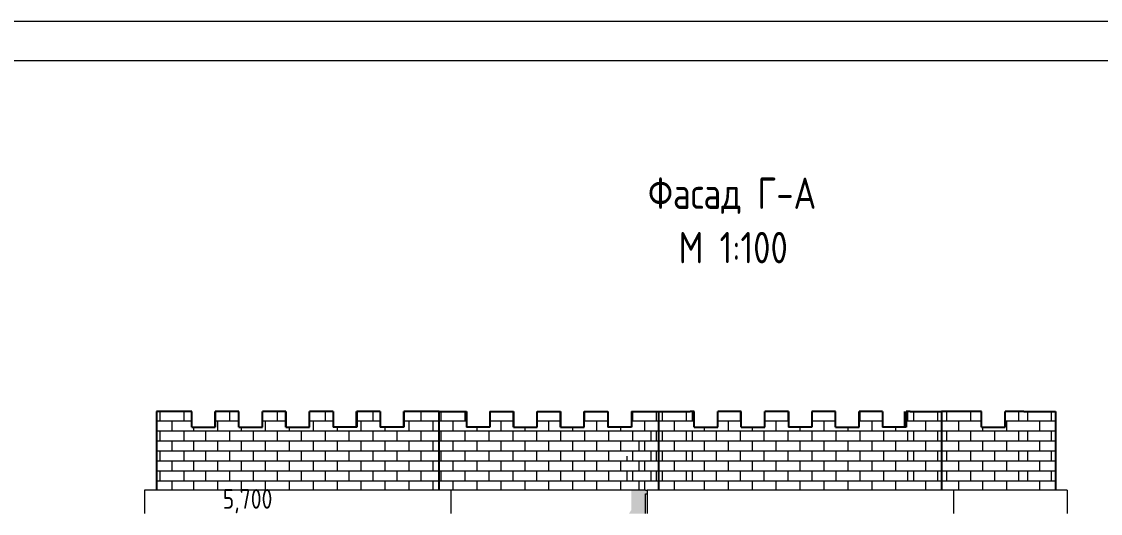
# Model space of a CAD drawing. Header units: feet. Extents: x -10410 to 374725, y -46422 to 88923.
# Drawn here: x 297096 to 310836, y 6302 to 12569 of the extents above; entities that cross this region are included whole.
import ezdxf

# ---------------------------------------------------------------- set-up
doc = ezdxf.new("R2010")
doc.units = ezdxf.units.FT
doc.header["$MEASUREMENT"] = 0
for name, color, linetype, lineweight in [('82323000_Ном._пера__1', 7, 'Continuous', 20), ('Интерьер - Мебель_Ном._пера__1', 7, 'Continuous', 20), ('Интерьер - Мебель_Ном._пера__7', 7, 'Continuous', 20), ('Конструктив - Перекрытия_Ном._пера__120', 7, 'Continuous', 5), ('Маркер - Оси_Ном._пера__1', 7, 'Continuous', 20)]:
    doc.layers.add(name, color=color, linetype=linetype, lineweight=lineweight)
for name, color, linetype, lineweight, true_color in [('Конструктив - Стены Несущие_Ном._пера__107', 7, 'Continuous', 5, 0xaaaaaa), ('Конструктив - Стены Несущие_Ном._пера__161', 7, 'Continuous', 15, 0x6a6a6a), ('Конструктив - Стены Несущие_Ном._пера__87', 7, 'Continuous', 25, 0x6a6a6a)]:
    doc.layers.add(name, color=color, linetype=linetype, lineweight=lineweight, true_color=true_color)
doc.styles.add('СГЕНЕРИР_СТИЛЬ_2', font='CS_Gost2304.shx')
doc.styles.add('СГЕНЕРИР_СТИЛЬ_3', font='CS_Gost2304.shx')

msp = doc.modelspace()

# ---------------------------------------------------------------- hatches: boundary and pattern name
at = {"layer": 'Конструктив - Перекрытия_Ном._пера__120', "linetype": 'Continuous', "lineweight": 0, "true_color": 0x000000}
msp.add_hatch(color=18, dxfattribs=at).paths.add_polyline_path([(304862.2195, 6344.82207), (304830.52551, 6300), (305042.65753, 6300), (305042.65753, 6550), (305062.21953, 6550), (305062.21953, 6599.99998), (304862.2195, 6600.00021)])
at = {"layer": 'Конструктив - Стены Несущие_Ном._пера__107', "linetype": 'Continuous'}
h = msp.add_hatch(dxfattribs=at)
h.set_pattern_fill('ЧЕРЕПИЦА_02', color=256, style=0, pattern_type=2)
h.set_pattern_definition([(0, (299012.66, 7100), (0, 127), []), (90, (299012.66, 7100), (-304.8, 0), [127, -127]), (90, (299165.06, 7227), (-304.8, 0), [127, -127])])
h.paths.add_polyline_path([(299212.65753, 6600), (299212.65753, 7600), (298812.65753, 7600), (298812.65753, 6600)])
h = msp.add_hatch(dxfattribs=at)
h.set_pattern_fill('ЧЕРЕПИЦА_02', color=256, style=0, pattern_type=2)
h.set_pattern_definition([(0, (300812.64, 7100), (0, 127), []), (90, (300812.64, 7100), (-304.8, 0), [127, -127]), (90, (300965.04, 7227), (-304.8, 0), [127, -127])])
h.paths.add_polyline_path([(299262.95327, 7400), (299262.95327, 7600), (299212.65753, 7600), (299212.65753, 6600), (302412.61837, 6600), (302412.61837, 7600), (301963.38439, 7600), (301963.38439, 7400), (301663.38439, 7400), (301663.38439, 7600), (301363.51176, 7600), (301363.51176, 7400), (301063.51176, 7400), (301063.51176, 7600), (300763.02976, 7600), (300763.02976, 7400), (300463.02976, 7400), (300463.02976, 7600), (300162.7962, 7600), (300162.7962, 7400), (299862.7962, 7400), (299862.7962, 7600), (299562.95327, 7600), (299562.95327, 7400)])
h = msp.add_hatch(dxfattribs=at)
h.set_pattern_fill('ЧЕРЕПИЦА_02', color=256, style=0, pattern_type=2)
h.set_pattern_definition([(0, (303812.42, 7100), (0, 127), []), (90, (303812.42, 7100), (-304.8, 0), [127, -127]), (90, (303964.82, 7227), (-304.8, 0), [127, -127])])
h.paths.add_polyline_path([(302412.61837, 7600), (302412.61837, 6600.00001), (305212.21962, 6600.00001), (305212.21962, 7600), (304861.88275, 7600), (304861.88275, 7400.00001), (304561.88278, 7400.00001), (304561.88278, 7600), (304261.56542, 7600), (304261.56542, 7400.00001), (303961.56545, 7400.00001), (303961.56545, 7600), (303661.41801, 7600), (303661.41801, 7400.00001), (303361.41803, 7400.00001), (303361.41803, 7600), (303060.97131, 7600), (303060.97131, 7400.00001), (302760.97134, 7400.00001), (302760.97134, 7600)])
h = msp.add_hatch(dxfattribs=at)
h.set_pattern_fill('ЧЕРЕПИЦА_02', color=256, style=0, pattern_type=2)
h.set_pattern_definition([(0, (305412.22, 7100), (0, 127), []), (90, (305412.22, 7100), (-304.8, 0), [127, -127]), (90, (305564.62, 7227), (-304.8, 0), [127, -127])])
h.paths.add_polyline_path([(305612.21962, 7600), (305212.21962, 7600), (305212.21962, 6600), (305612.21962, 6600)])
h = msp.add_hatch(dxfattribs=at)
h.set_pattern_fill('ЧЕРЕПИЦА_02', color=256, style=0, pattern_type=2)
h.set_pattern_definition([(0, (307012.44, 7100), (0, 127), []), (90, (307012.44, 7100), (-304.8, 0), [127, -127]), (90, (307164.84, 7227), (-304.8, 0), [127, -127])])
h.paths.add_polyline_path([(305662.21962, 7400), (305662.21962, 7600), (305612.21962, 7600), (305612.21962, 6600), (308412.65753, 6600), (308412.65753, 7600), (308362.4099, 7600), (308362.4099, 7400), (308062.4099, 7400), (308062.4099, 7600), (307762.1024, 7600), (307762.1024, 7400), (307462.1024, 7400), (307462.1024, 7600), (307162.06044, 7600), (307162.06044, 7400), (306862.06044, 7400), (306862.06044, 7600), (306561.86636, 7600), (306561.86636, 7400), (306261.86636, 7400), (306261.86636, 7600), (305962.21962, 7600), (305962.21962, 7400)])
h = msp.add_hatch(dxfattribs=at)
h.set_pattern_fill('ЧЕРЕПИЦА_02', color=256, style=0, pattern_type=2)
h.set_pattern_definition([(0, (308612.66, 7100), (0, 127), []), (90, (308612.66, 7100), (-304.8, 0), [127, -127]), (90, (308765.06, 7227), (-304.8, 0), [127, -127])])
h.paths.add_polyline_path([(308412.65753, 6600), (308812.65753, 6600), (308812.65753, 7600), (308412.65753, 7600)])
h = msp.add_hatch(dxfattribs=at)
h.set_pattern_fill('ЧЕРЕПИЦА_02', color=256, style=0, pattern_type=2)
h.set_pattern_definition([(0, (309337.52, 7100), (0, 127), []), (90, (309337.52, 7100), (-304.8, 0), [127, -127]), (90, (309489.92, 7227), (-304.8, 0), [127, -127])])
h.paths.add_polyline_path([(309320.81541, 7400), (309320.81541, 7600), (308812.65753, 7600), (308812.65753, 6600), (309862.37931, 6600), (309862.37931, 7600), (309620.81541, 7600), (309620.81541, 7400)])
h = msp.add_hatch(dxfattribs=at)
h.set_pattern_fill('ЧЕРЕПИЦА_02', color=256, style=0, pattern_type=2)
h.set_pattern_definition([(0, (310062.38, 7100), (0, 127), []), (90, (310062.38, 7100), (-304.8, 0), [127, -127]), (90, (310214.78, 7227), (-304.8, 0), [127, -127])])
h.paths.add_polyline_path([(310262.37931, 7600), (309862.37931, 7600), (309862.37931, 6600), (310262.37931, 6600)])
at = {"layer": 'Конструктив - Стены Несущие_Ном._пера__161', "linetype": 'Continuous'}
h = msp.add_hatch(dxfattribs=at)
h.set_pattern_fill('ЧЕРЕПИЦА_02', color=256, style=0, pattern_type=2)
h.set_pattern_definition([(0, (304962.22, 7100), (0, 127), []), (90, (304962.22, 7100), (-304.8, 0), [127, -127]), (90, (305114.62, 7227), (-304.8, 0), [127, -127])])
h.paths.add_polyline_path([(305212.21959, 7599.99997), (304712.21964, 6892.89322), (304712.21964, 6599.99998), (305212.21964, 6600.00001)])

# ---------------------------------------------------------------- linework, layer by layer
at = {"layer": '82323000_Ном._пера__1', "linetype": 'Continuous'}
for p, q in [((325919.91555, 12569.49131), (283976.36743, 12569.49131)), ((325419.91555, 12069.49131), (285976.36743, 12069.49131))]:
    msp.add_line(p, q, dxfattribs=at)
at = {"layer": 'Интерьер - Мебель_Ном._пера__7', "linetype": 'Continuous'}
for p, q in [((305042.65753, 6600), (305062.21953, 6600)), ((305042.65753, 6550), (305062.21953, 6550)), ((305042.65753, 6300), (305042.65753, 6550))]:
    msp.add_line(p, q, dxfattribs=at)
at = {"layer": 'Конструктив - Перекрытия_Ном._пера__120', "linetype": 'Continuous'}
for p, q in [((302562.61824, 6600), (298662.65754, 6600)), ((298662.65754, 6600), (298662.65754, 6300)), ((305042.65753, 6600), (302562.61824, 6600)), ((302562.61824, 6600), (302562.61824, 6300)), ((308962.65736, 6600), (305062.21953, 6600)), ((305062.21953, 6600), (305062.21953, 6300)), ((308962.65736, 6600), (308962.65736, 6300)), ((310412.37931, 6600), (308962.65736, 6600)), ((310412.37931, 6600), (310412.37931, 6300))]:
    msp.add_line(p, q, dxfattribs=at)
at = {"layer": 'Конструктив - Стены Несущие_Ном._пера__87', "linetype": 'Continuous'}
for p, q in [((298812.65753, 7600), (298812.65753, 6600)), ((299212.65753, 7600), (298812.65753, 7600)), ((299262.95327, 7600), (299212.65753, 7600)), ((299262.95327, 7400), (299262.95327, 7600)), ((299562.90515, 7600), (299562.90515, 7400)), ((299562.90515, 7600), (299562.95327, 7600)), ((299862.7962, 7600), (299562.95327, 7600)), ((299562.95327, 7400), (299562.95327, 7600)), ((299862.7962, 7400), (299862.7962, 7600)), ((299862.7962, 7600), (299863.21265, 7600)), ((299863.21265, 7400), (299863.21265, 7600)), ((300463.02976, 7600), (300162.7962, 7600)), ((300162.7962, 7400), (300162.7962, 7600)), ((300463.02976, 7400), (300463.02976, 7600)), ((300463.02976, 7600), (300463.25461, 7600)), ((300463.25461, 7600), (300463.25461, 7400)), ((301063.51176, 7600), (300763.02976, 7600)), ((300763.02976, 7400), (300763.02976, 7600)), ((301063.51176, 7600), (301063.51176, 7400)), ((301363.4487, 7400), (301363.4487, 7600)), ((301363.4487, 7600), (301363.51176, 7600)), ((301663.38439, 7600), (301363.51176, 7600)), ((301363.51176, 7600), (301363.51176, 7400)), ((301663.38439, 7600), (301663.38439, 7400)), ((301963.09543, 7400), (301963.09543, 7600)), ((301963.09543, 7600), (301963.38439, 7600)), ((302412.61837, 7600), (301963.38439, 7600)), ((301963.38439, 7600), (301963.38439, 7400)), ((302412.61837, 6600), (302412.61837, 7600)), ((302412.61837, 7600), (302760.9713, 7600)), ((302760.9713, 7600), (302760.9713, 7400)), ((302763.43234, 7600), (302763.43234, 7400)), ((303060.9713, 7600), (303361.41803, 7600)), ((303060.9713, 7600), (303060.9713, 7400)), ((303361.41803, 7400), (303361.41803, 7600)), ((303363.74967, 7400), (303363.74967, 7600)), ((303661.41803, 7600), (303961.56545, 7600)), ((303661.41803, 7400), (303661.41803, 7600)), ((303961.56545, 7400), (303961.56545, 7600)), ((303963.89709, 7400), (303963.89709, 7600)), ((304261.56545, 7600), (304561.88279, 7600)), ((304261.56545, 7400), (304261.56545, 7600)), ((304561.88279, 7600), (304561.88279, 7400)), ((304564.34382, 7600), (304564.34382, 7400)), ((304861.88279, 7600), (305212.21962, 7600)), ((304861.88279, 7600), (304861.88279, 7400)), ((305212.21962, 7600), (305612.21962, 7600)), ((305212.21962, 6600), (305212.21962, 7600)), ((305662.21962, 7600), (305612.21962, 7600)), ((305662.21962, 7400), (305662.21962, 7600)), ((306261.86636, 7600), (305962.21962, 7600)), ((305962.21962, 7400), (305962.21962, 7600)), ((306261.86636, 7400), (306261.86636, 7600)), ((306862.06044, 7600), (306561.86636, 7600)), ((306561.86636, 7400), (306561.86636, 7600)), ((306862.06044, 7600), (306862.06044, 7400)), ((307462.1024, 7600), (307162.06044, 7600)), ((307162.06044, 7600), (307162.06044, 7400)), ((307462.1024, 7400), (307462.1024, 7600)), ((308062.4099, 7600), (307762.1024, 7600)), ((307762.1024, 7400), (307762.1024, 7600)), ((308062.4099, 7600), (308062.4099, 7400)), ((308345.35368, 7400), (308345.35368, 7600)), ((308412.65753, 7600), (308362.4099, 7600)), ((308362.4099, 7600), (308362.4099, 7400)), ((308412.65753, 7600), (308812.65753, 7600)), ((308812.65753, 7600), (308812.65753, 6600)), ((309320.81541, 7600), (308812.65753, 7600)), ((309320.81541, 7400), (309320.81541, 7600)), ((309862.37931, 7600), (309620.81541, 7600)), ((309620.81541, 7400), (309620.81541, 7600)), ((309862.37931, 7600), (310262.37931, 7600)), ((310262.37931, 7600), (310262.37931, 6600)), ((299262.95327, 7400), (299562.95327, 7400)), ((299862.7962, 7400), (300162.7962, 7400)), ((300463.02976, 7400), (300763.02976, 7400)), ((301363.51176, 7400), (301063.51176, 7400)), ((301963.38439, 7400), (301663.38439, 7400)), ((303060.9713, 7400), (302760.9713, 7400)), ((303361.41803, 7400), (303661.41803, 7400)), ((303961.56545, 7400), (304261.56545, 7400)), ((304861.88279, 7400), (304561.88279, 7400)), ((305662.21962, 7400), (305962.21962, 7400)), ((306261.86636, 7400), (306561.86636, 7400)), ((307162.06044, 7400), (306862.06044, 7400)), ((307462.1024, 7400), (307762.1024, 7400)), ((308362.4099, 7400), (308062.4099, 7400)), ((309320.81541, 7400), (309620.81541, 7400))]:
    msp.add_line(p, q, dxfattribs=at)

# ---------------------------------------------------------------- texts
at = {"layer": 'Интерьер - Мебель_Ном._пера__1', "linetype": 'Continuous', "insert": (299529.62796, 6303.45528), "char_height": 250, "attachment_point": 7, "style": 'СГЕНЕРИР_СТИЛЬ_2'}
msp.add_mtext('\\A1;{\\FCS_Gost2304.shx; 5,700}', dxfattribs=at)
at = {"layer": 'Маркер - Оси_Ном._пера__1', "linetype": 'Continuous', "char_height": 400, "attachment_point": 7, "style": 'СГЕНЕРИР_СТИЛЬ_3'}
for s, insert in [('\\A1;{\\FCS_Gost2304.shx;Фасад Г-А}', (305073.62729, 10118.8)), ('\\A1;{\\FCS_Gost2304.shx;М 1:100}', (305463.44547, 9489.0697))]:
    msp.add_mtext(s, dxfattribs=dict(at, insert=insert))

doc.saveas('drawing.dxf')
